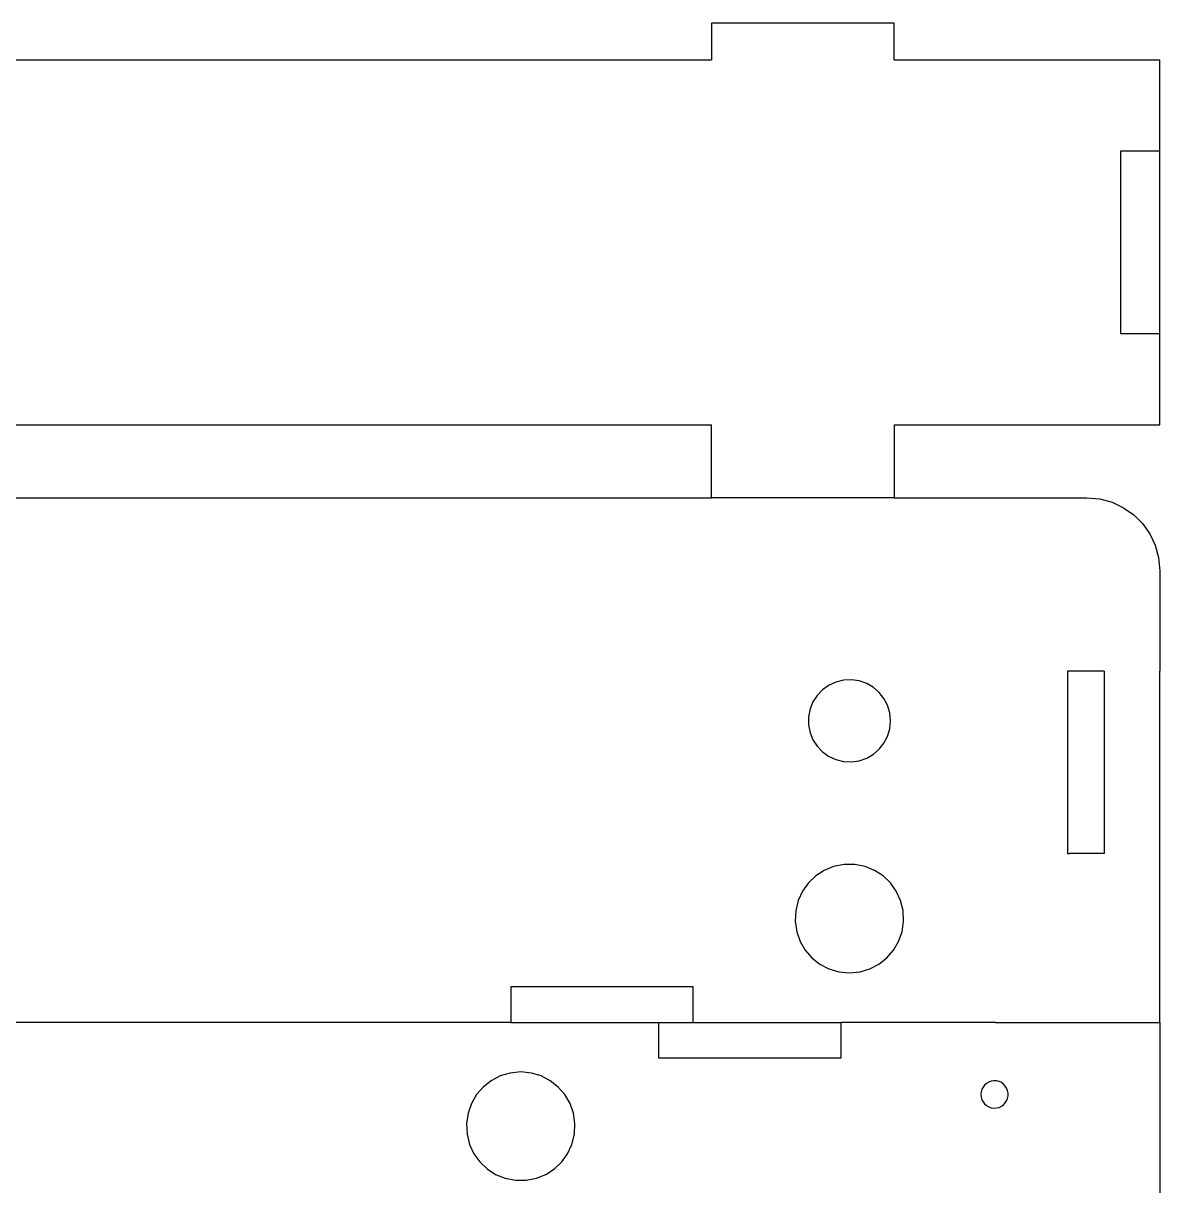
# Model space of a CAD drawing. Header units: metres. Extents: x -26 to 521, y 602 to 1019.
# Drawn here: x 396.5 to 521, y 752.7 to 880.2 of the extents above; entities that cross this region are included whole.
import ezdxf

# ---------------------------------------------------------------- set-up
doc = ezdxf.new("R2010")
doc.units = ezdxf.units.M

msp = doc.modelspace()

# ---------------------------------------------------------------- linework, layer by layer
at = {"layer": 'COMPONENT1'}
for p, q in [((491.88, 880.15), (471.88, 880.15)), ((471.88, 880.15), (471.88, 876.15)), ((491.88, 876.15), (491.88, 880.15)), ((362.88, 876.15), (471.88, 876.15)), ((491.88, 876.15), (520.98, 876.15)), ((520.98, 866.15), (520.98, 876.15)), ((520.98, 866.15), (516.68, 866.15)), ((516.68, 866.15), (516.68, 846.15)), ((520.98, 846.15), (520.98, 866.15)), ((516.68, 846.15), (520.98, 846.15)), ((520.98, 836.15), (520.98, 846.15)), ((362.88, 836.15), (471.88, 836.15)), ((471.88, 828.15), (471.88, 836.15)), ((491.88, 836.15), (520.98, 836.15)), ((491.88, 836.15), (491.88, 828.15)), ((346.88, 828.15), (471.88, 828.15)), ((491.88, 828.15), (471.88, 828.15)), ((491.88, 828.15), (512.98, 828.15)), ((512.98, 828.15), (514.42, 828.02)), ((514.42, 828.02), (515.77, 827.65)), ((515.77, 827.65), (517.02, 827.06)), ((517.02, 827.06), (518.14, 826.27)), ((518.14, 826.27), (519.1, 825.31)), ((519.1, 825.31), (519.89, 824.19)), ((519.89, 824.19), (520.48, 822.94)), ((520.48, 822.94), (520.85, 821.59)), ((520.85, 821.59), (520.98, 820.15)), ((520.98, 820.15), (520.98, 809.15)), ((511.08, 809.15), (510.88, 809.15)), ((510.88, 809.15), (510.88, 789.15)), ((514.88, 809.15), (511.08, 809.15)), ((514.88, 809.15), (514.88, 789.15)), ((520.98, 770.65), (520.98, 809.15)), ((485.48, 807.94), (484.71, 807.59)), ((486.32, 808.15), (485.48, 807.94)), ((487.21, 808.2), (486.32, 808.15)), ((488.07, 808.07), (487.21, 808.2)), ((488.88, 807.78), (488.07, 808.07)), ((489.61, 807.36), (488.88, 807.78)), ((483.45, 806.49), (482.99, 805.79)), ((484.03, 807.1), (483.45, 806.49)), ((484.71, 807.59), (484.03, 807.1)), ((490.24, 806.81), (489.61, 807.36)), ((490.76, 806.15), (490.24, 806.81)), ((482.99, 805.79), (482.67, 805)), ((491.15, 805.4), (490.76, 806.15)), ((491.4, 804.58), (491.15, 805.4)), ((482.67, 805), (482.5, 804.15)), ((482.5, 804.15), (482.5, 803.25)), ((491.48, 803.7), (491.4, 804.58)), ((482.5, 803.25), (482.67, 802.4)), ((491.15, 802), (491.4, 802.82)), ((491.4, 802.82), (491.48, 803.7)), ((482.67, 802.4), (482.99, 801.61)), ((482.99, 801.61), (483.45, 800.91)), ((490.76, 801.25), (491.15, 802)), ((483.45, 800.91), (484.03, 800.3)), ((484.03, 800.3), (484.71, 799.82)), ((489.61, 800.04), (490.24, 800.59)), ((490.24, 800.59), (490.76, 801.25)), ((484.71, 799.82), (485.48, 799.46)), ((485.48, 799.46), (486.32, 799.25)), ((486.32, 799.25), (487.21, 799.21)), ((487.21, 799.21), (488.07, 799.33)), ((488.07, 799.33), (488.88, 799.62)), ((488.88, 799.62), (489.61, 800.04)), ((510.88, 789.15), (511.08, 789.15)), ((514.88, 789.15), (511.08, 789.15)), ((485.26, 787.73), (484.22, 787.31)), ((486.39, 787.96), (485.26, 787.73)), ((487.57, 787.96), (486.39, 787.96)), ((488.7, 787.73), (487.57, 787.96)), ((489.74, 787.31), (488.7, 787.73)), ((483.29, 786.7), (482.49, 785.94)), ((484.22, 787.31), (483.29, 786.7)), ((490.67, 786.7), (489.74, 787.31)), ((491.47, 785.94), (490.67, 786.7)), ((481.84, 785.04), (481.37, 784.02)), ((482.49, 785.94), (481.84, 785.04)), ((492.12, 785.04), (491.47, 785.94)), ((492.59, 784.02), (492.12, 785.04)), ((481.37, 784.02), (481.1, 782.91)), ((492.87, 782.91), (492.59, 784.02)), ((481.1, 782.91), (481.04, 781.74)), ((492.92, 781.74), (492.87, 782.91)), ((481.04, 781.74), (481.21, 780.59)), ((492.76, 780.59), (492.92, 781.74)), ((481.21, 780.59), (481.59, 779.53)), ((492.38, 779.53), (492.76, 780.59)), ((481.59, 779.53), (482.15, 778.57)), ((482.15, 778.57), (482.87, 777.73)), ((491.09, 777.73), (491.82, 778.57)), ((491.82, 778.57), (492.38, 779.53)), ((482.87, 777.73), (483.74, 777.04)), ((490.22, 777.04), (491.09, 777.73)), ((483.74, 777.04), (484.73, 776.53)), ((484.73, 776.53), (485.82, 776.2)), ((485.82, 776.2), (486.98, 776.08)), ((486.98, 776.08), (488.15, 776.2)), ((488.15, 776.2), (489.23, 776.53)), ((489.23, 776.53), (490.22, 777.04)), ((469.88, 774.55), (449.88, 774.55)), ((449.88, 774.55), (449.88, 770.65)), ((469.88, 770.65), (469.88, 774.55)), ((449.88, 770.65), (389.43, 770.65)), ((449.88, 770.65), (466.08, 770.65)), ((466.08, 770.65), (466.08, 766.75)), ((466.08, 770.65), (469.88, 770.65)), ((469.88, 770.65), (486.08, 770.65)), ((502.98, 770.65), (486.08, 770.65)), ((486.08, 766.75), (486.08, 770.65)), ((502.98, 770.65), (512.98, 770.65)), ((512.98, 770.65), (520.98, 770.65)), ((520.98, 770.65), (520.98, 759.65)), ((466.08, 766.75), (486.08, 766.75)), ((448.73, 764.78), (447.74, 764.26)), ((449.82, 765.1), (448.73, 764.78)), ((450.98, 765.22), (449.82, 765.1)), ((452.15, 765.1), (450.98, 765.22)), ((453.23, 764.78), (452.15, 765.1)), ((454.22, 764.26), (453.23, 764.78)), ((446.87, 763.57), (446.15, 762.74)), ((447.74, 764.26), (446.87, 763.57)), ((455.09, 763.57), (454.22, 764.26)), ((455.82, 762.74), (455.09, 763.57)), ((501.49, 763.32), (501.41, 763.04)), ((501.62, 763.57), (501.49, 763.32)), ((501.8, 763.79), (501.62, 763.57)), ((502.01, 763.97), (501.8, 763.79)), ((502.25, 764.11), (502.01, 763.97)), ((502.52, 764.21), (502.25, 764.11)), ((502.81, 764.25), (502.52, 764.21)), ((503.1, 764.23), (502.81, 764.25)), ((503.38, 764.17), (503.1, 764.23)), ((503.64, 764.05), (503.38, 764.17)), ((503.87, 763.88), (503.64, 764.05)), ((504.06, 763.68), (503.87, 763.88)), ((504.21, 763.45), (504.06, 763.68)), ((504.32, 763.18), (504.21, 763.45)), ((504.37, 762.9), (504.32, 763.18)), ((446.15, 762.74), (445.58, 761.78)), ((456.38, 761.78), (455.82, 762.74)), ((501.41, 763.04), (501.38, 762.75)), ((501.38, 762.75), (501.41, 762.46)), ((501.41, 762.46), (501.49, 762.18)), ((501.49, 762.18), (501.62, 761.93)), ((501.62, 761.93), (501.8, 761.72)), ((504.06, 761.82), (504.21, 762.06)), ((504.21, 762.06), (504.32, 762.32)), ((504.32, 762.32), (504.37, 762.6)), ((504.37, 762.6), (504.37, 762.9)), ((445.21, 760.71), (445.04, 759.56)), ((445.58, 761.78), (445.21, 760.71)), ((456.76, 760.71), (456.38, 761.78)), ((456.92, 759.56), (456.76, 760.71)), ((501.8, 761.72), (502.01, 761.53)), ((502.01, 761.53), (502.25, 761.39)), ((502.25, 761.39), (502.52, 761.3)), ((502.52, 761.3), (502.81, 761.25)), ((502.81, 761.25), (503.1, 761.27)), ((503.1, 761.27), (503.38, 761.34)), ((503.38, 761.34), (503.64, 761.46)), ((503.64, 761.46), (503.87, 761.62)), ((503.87, 761.62), (504.06, 761.82)), ((445.04, 759.56), (445.1, 758.39)), ((456.87, 758.39), (456.92, 759.56)), ((520.98, 759.65), (520.98, 759.15)), ((445.1, 758.39), (445.37, 757.28)), ((456.59, 757.28), (456.87, 758.39)), ((520.98, 759.15), (520.98, 732.15)), ((445.37, 757.28), (445.84, 756.26)), ((456.12, 756.26), (456.59, 757.28)), ((445.84, 756.26), (446.49, 755.36)), ((455.47, 755.36), (456.12, 756.26)), ((446.49, 755.36), (447.29, 754.6)), ((447.29, 754.6), (448.22, 753.99)), ((453.74, 753.99), (454.67, 754.6)), ((454.67, 754.6), (455.47, 755.36)), ((448.22, 753.99), (449.26, 753.57)), ((449.26, 753.57), (450.39, 753.35)), ((450.39, 753.35), (451.57, 753.35)), ((451.57, 753.35), (452.7, 753.57)), ((452.7, 753.57), (453.74, 753.99))]:
    msp.add_line(p, q, dxfattribs=at)

doc.saveas('drawing.dxf')
